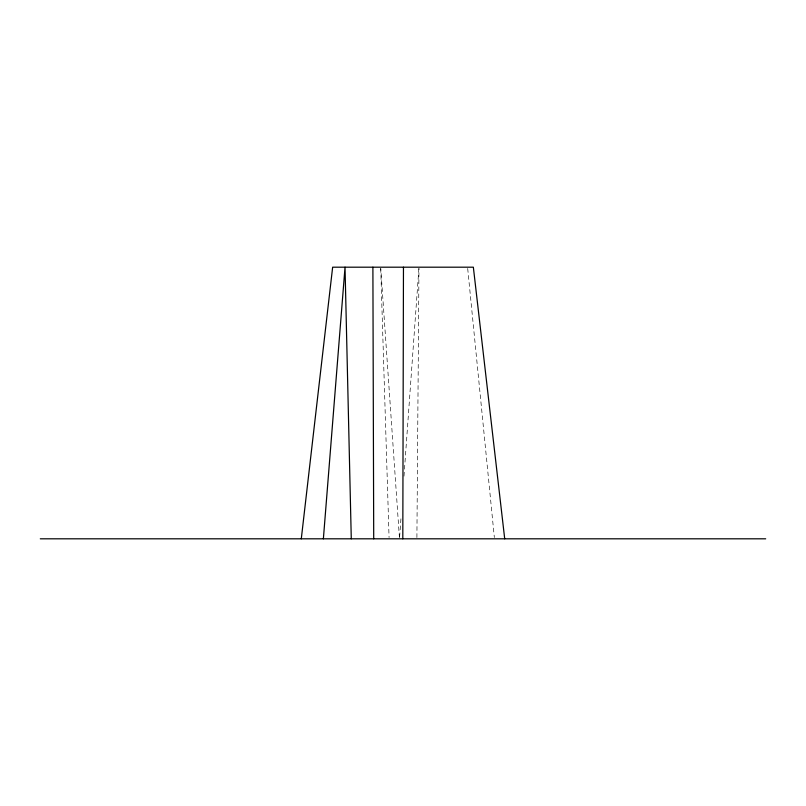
<?xml version="1.0" encoding="UTF-8"?>
<svg xmlns="http://www.w3.org/2000/svg" width="806" height="806" viewBox="0 0 806 806"><rect width="100%" height="100%" fill="white"/><g stroke="black" fill="none" stroke-linecap="round" stroke-linejoin="round"><path stroke-width="0.6" stroke-dasharray="4.03 3.02" d="M416.904 537.552L418.969 268.448M400.945 518.782L399.504 538.811L380.775 268.438M403.987 476.225L418.888 268.438M467.692 268.438L494.35 537.562M380.724 268.448L389.066 537.552"/><path stroke-width="1.21" d="M402.809 538.811L403.463 267.189M323.377 538.811L345.028 267.189L351.275 538.811M301.293 538.811L332.646 267.189L473.354 267.189L504.707 538.811M40.3 538.811L765.7 538.811M372.896 267.189L373.712 538.811"/></g></svg>
